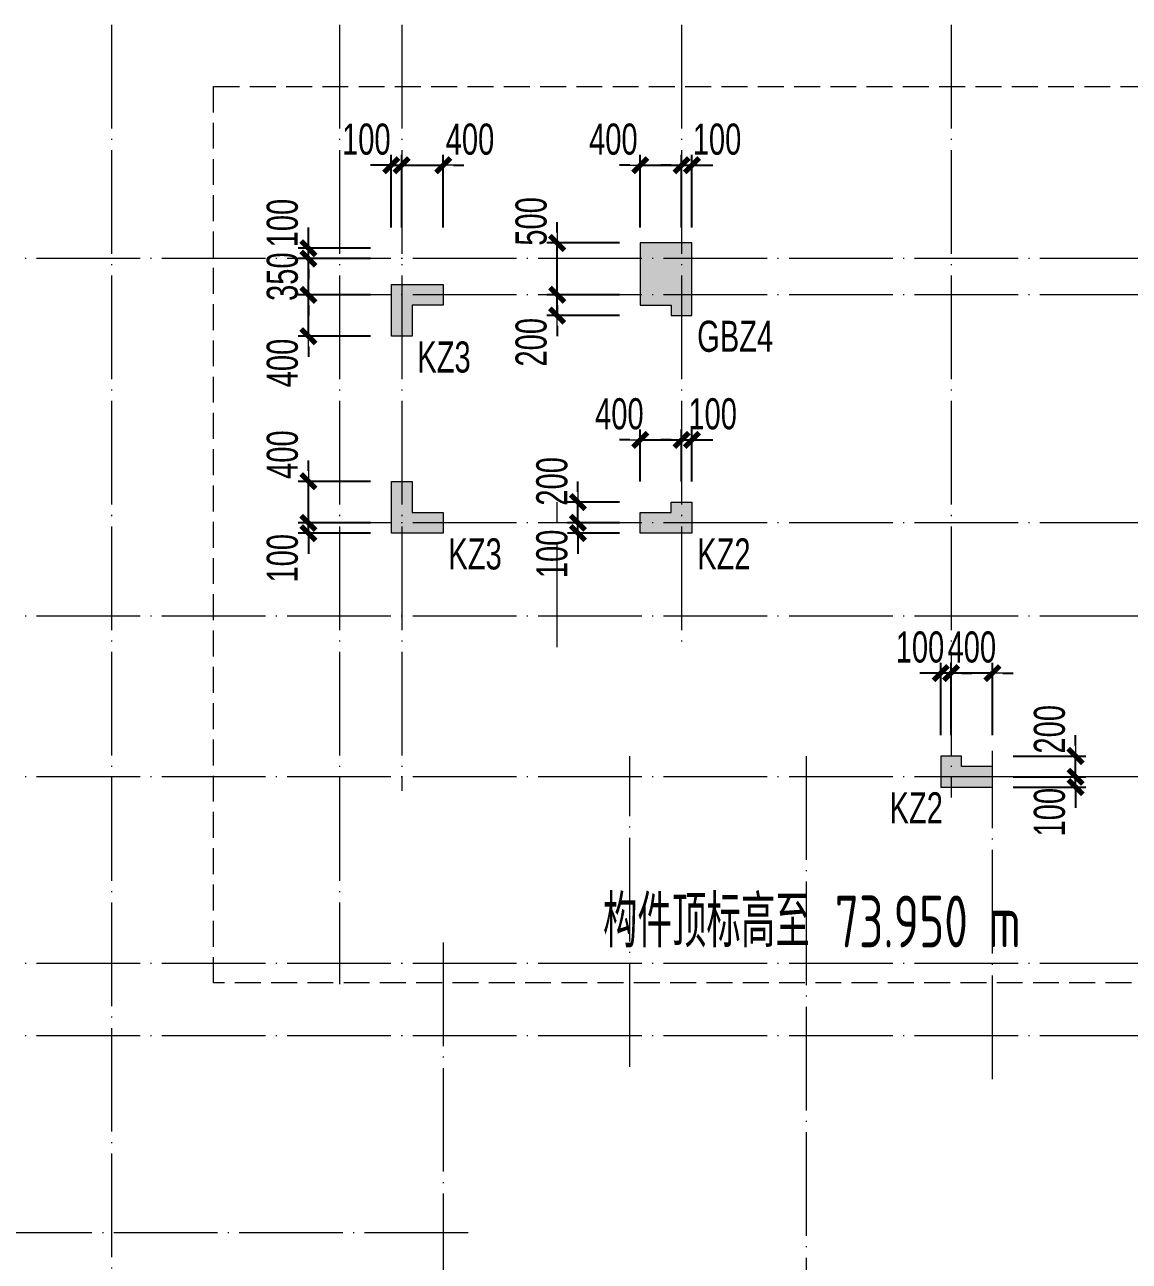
# Model space of a CAD drawing. Extents: x 5874492 to 7194610, y -939842 to -279257.
# Drawn here: x 6324374 to 6335029, y -823926 to -811995 of the extents above; entities that cross this region are included whole.
import ezdxf
from ezdxf.enums import TextEntityAlignment as Align

# ---------------------------------------------------------------- set-up
doc = ezdxf.new("R2010")
doc.units = 0
doc.header["$LTSCALE"] = 1000
doc.linetypes.add('DASH', pattern=[0.35, 0.25, -0.1])
doc.linetypes.add('DOTE', pattern=[2.42, 2, -0.2, 0.02, -0.2])
for name, color, linetype, lineweight in [('A-轴线-塔楼', 1, 'DOTE', 9), ('A-轴线-隔墙', 41, 'DOTE', 9), ('S-墙柱-DIM', 3, 'Continuous', 20), ('S-墙柱-HATCH', 251, 'Continuous', 20), ('S-墙柱-WALL', 6, 'Continuous', 20), ('S-板-BEAM', 4, 'DASH', 20), ('S-通用-TEXT', 7, 'Continuous', 20)]:
    doc.layers.add(name, color=color, linetype=linetype, lineweight=lineweight)
doc.styles.add('BW_Dim', font='Bweng.shx', dxfattribs={"width": 0.7, "bigfont": 'hztxt.shx'})
doc.styles.add('TSSD_Dimension', font='tssdeng.shx', dxfattribs={"width": 0.7, "bigfont": 'tssdchn.shx'})
doc.dimstyles.new('Cyz_100_100', dxfattribs={"dimtxt": 300, "dimasz": 100, "dimexe": 100, "dimexo": 200, "dimgap": 100, "dimtad": 1, "dimdec": 0, "dimzin": 0, "dimdsep": 46, "dimtxsty": 'BW_Dim', "dimblk": '_bwk', "dimcen": 0, "dimclrt": 7, "dimadec": 0, "dimazin": 0, "dimtfac": 1, "dimtdec": 0, "dimtix": 1, "dimtmove": 2, "dimatfit": 0, "dimfxl": 0, "dimtolj": 1, "dimtzin": 0, "dimarcsym": 0})

# ---------------------------------------------------------------- blocks, each defined once
blk = doc.blocks.new('_bwk')
blk.add_line((-1, 0), (0, 0))
at = {"const_width": 0.5}
blk.add_lwpolyline([(-0.7, -0.7), (0.7, 0.7)], dxfattribs=at)
blk = doc.blocks.new('*D1749')
at = {"layer": 'Defpoints', "color": 0, "transparency": 16777216}
for p in [(6327110, -816801), (6327910, -816801), (6327910, -816901)]:
    blk.add_point(p, dxfattribs=at)
at = {"layer": 'S-墙柱-DIM', "color": 0, "lineweight": -2, "transparency": 16777216}
for p, q in [((6327110, -816701), (6327110, -816601)), ((6327710, -816801), (6327010, -816801)), ((6327110, -816901), (6327110, -816801)), ((6327710, -816901), (6327010, -816901)), ((6327110, -817001), (6327110, -817101))]:
    blk.add_line(p, q, dxfattribs=at)
at = {"layer": 'S-墙柱-DIM', "color": 0, "lineweight": -2, "transparency": 16777216, "xscale": 100, "yscale": 100, "zscale": 100}
for p, rotation in [((6327110, -816801), 270), ((6327110, -816901), 90)]:
    blk.add_blockref('_bwk', p, dxfattribs=dict(at, rotation=rotation))
at = {"layer": 'S-墙柱-DIM', "color": 7, "transparency": 16777216, "insert": (6326860, -817143), "char_height": 300, "attachment_point": 5, "rotation": 90, "style": 'BW_Dim'}
blk.add_mtext('\\A1;100', dxfattribs=at)
blk = doc.blocks.new('*D1750')
at = {"layer": 'Defpoints', "color": 0, "transparency": 16777216}
for p in [(6327110, -814601), (6327910, -814601), (6327910, -815001)]:
    blk.add_point(p, dxfattribs=at)
at = {"layer": 'S-墙柱-DIM', "color": 0, "lineweight": -2, "transparency": 16777216}
for p, q in [((6327110, -814501), (6327110, -814401)), ((6327710, -814601), (6327010, -814601)), ((6327110, -815001), (6327110, -814601)), ((6327710, -815001), (6327010, -815001)), ((6327110, -815101), (6327110, -815201))]:
    blk.add_line(p, q, dxfattribs=at)
at = {"layer": 'S-墙柱-DIM', "color": 0, "lineweight": -2, "transparency": 16777216, "xscale": 100, "yscale": 100, "zscale": 100}
for p, rotation in [((6327110, -814601), 270), ((6327110, -815001), 90)]:
    blk.add_blockref('_bwk', p, dxfattribs=dict(at, rotation=rotation))
at = {"layer": 'S-墙柱-DIM', "color": 7, "transparency": 16777216, "insert": (6326860, -815259), "char_height": 300, "attachment_point": 5, "rotation": 90, "style": 'BW_Dim'}
blk.add_mtext('\\A1;400', dxfattribs=at)
blk = doc.blocks.new('*D1751')
at = {"layer": 'Defpoints', "color": 0, "transparency": 16777216}
for p in [(6327110, -814251), (6327910, -814251), (6327910, -814601)]:
    blk.add_point(p, dxfattribs=at)
at = {"layer": 'S-墙柱-DIM', "color": 0, "lineweight": -2, "transparency": 16777216}
for p, q in [((6327110, -814151), (6327110, -814051)), ((6327710, -814251), (6327010, -814251)), ((6327110, -814601), (6327110, -814251)), ((6327710, -814601), (6327010, -814601)), ((6327110, -814701), (6327110, -814801))]:
    blk.add_line(p, q, dxfattribs=at)
at = {"layer": 'S-墙柱-DIM', "color": 0, "lineweight": -2, "transparency": 16777216, "xscale": 100, "yscale": 100, "zscale": 100}
for p, rotation in [((6327110, -814251), 270), ((6327110, -814601), 90)]:
    blk.add_blockref('_bwk', p, dxfattribs=dict(at, rotation=rotation))
at = {"layer": 'S-墙柱-DIM', "color": 7, "transparency": 16777216, "insert": (6326860, -814426), "char_height": 300, "attachment_point": 5, "rotation": 90, "style": 'BW_Dim'}
blk.add_mtext('\\A1;350', dxfattribs=at)
blk = doc.blocks.new('*D1752')
at = {"layer": 'Defpoints', "color": 0, "transparency": 16777216}
for p in [(6327110, -814151), (6327910, -814151), (6327910, -814251)]:
    blk.add_point(p, dxfattribs=at)
at = {"layer": 'S-墙柱-DIM', "color": 0, "lineweight": -2, "transparency": 16777216}
for p, q in [((6327110, -814051), (6327110, -813951)), ((6327710, -814151), (6327010, -814151)), ((6327710, -814251), (6327010, -814251)), ((6327110, -814251), (6327110, -814151)), ((6327110, -814351), (6327110, -814451))]:
    blk.add_line(p, q, dxfattribs=at)
at = {"layer": 'S-墙柱-DIM', "color": 0, "lineweight": -2, "transparency": 16777216, "xscale": 100, "yscale": 100, "zscale": 100}
for p, rotation in [((6327110, -814151), 270), ((6327110, -814251), 90)]:
    blk.add_blockref('_bwk', p, dxfattribs=dict(at, rotation=rotation))
at = {"layer": 'S-墙柱-DIM', "color": 7, "transparency": 16777216, "insert": (6326860, -813909), "char_height": 300, "attachment_point": 5, "rotation": 90, "style": 'BW_Dim'}
blk.add_mtext('\\A1;100', dxfattribs=at)
blk = doc.blocks.new('*D1753')
at = {"layer": 'Defpoints', "color": 0, "transparency": 16777216}
for p in [(6328010, -813351), (6327910, -814151), (6328010, -814151)]:
    blk.add_point(p, dxfattribs=at)
at = {"layer": 'S-墙柱-DIM', "color": 0, "lineweight": -2, "transparency": 16777216}
for p, q in [((6327910, -813951), (6327910, -813251)), ((6328010, -813951), (6328010, -813251)), ((6327810, -813351), (6327710, -813351)), ((6327910, -813351), (6328010, -813351)), ((6328110, -813351), (6328210, -813351))]:
    blk.add_line(p, q, dxfattribs=at)
at = {"layer": 'S-墙柱-DIM', "color": 0, "lineweight": -2, "transparency": 16777216, "xscale": 100, "yscale": 100, "zscale": 100}
blk.add_blockref('_bwk', (6327910, -813351), dxfattribs=at)
at = {"layer": 'S-墙柱-DIM', "color": 0, "lineweight": -2, "transparency": 16777216, "xscale": 100, "yscale": 100, "zscale": 100, "rotation": 180}
blk.add_blockref('_bwk', (6328010, -813351), dxfattribs=at)
at = {"layer": 'S-墙柱-DIM', "color": 7, "transparency": 16777216, "insert": (6327669, -813101), "char_height": 300, "attachment_point": 5, "style": 'BW_Dim'}
blk.add_mtext('\\A1;100', dxfattribs=at)
blk = doc.blocks.new('*D1754')
at = {"layer": 'Defpoints', "color": 0, "transparency": 16777216}
for p in [(6328410, -813351), (6328010, -814151), (6328410, -814151)]:
    blk.add_point(p, dxfattribs=at)
at = {"layer": 'S-墙柱-DIM', "color": 0, "lineweight": -2, "transparency": 16777216}
for p, q in [((6328010, -813951), (6328010, -813251)), ((6328410, -813951), (6328410, -813251)), ((6327910, -813351), (6327810, -813351)), ((6328010, -813351), (6328410, -813351)), ((6328510, -813351), (6328610, -813351))]:
    blk.add_line(p, q, dxfattribs=at)
at = {"layer": 'S-墙柱-DIM', "color": 0, "lineweight": -2, "transparency": 16777216, "xscale": 100, "yscale": 100, "zscale": 100}
blk.add_blockref('_bwk', (6328010, -813351), dxfattribs=at)
at = {"layer": 'S-墙柱-DIM', "color": 0, "lineweight": -2, "transparency": 16777216, "xscale": 100, "yscale": 100, "zscale": 100, "rotation": 180}
blk.add_blockref('_bwk', (6328410, -813351), dxfattribs=at)
at = {"layer": 'S-墙柱-DIM', "color": 7, "transparency": 16777216, "insert": (6328669, -813101), "char_height": 300, "attachment_point": 5, "style": 'BW_Dim'}
blk.add_mtext('\\A1;400', dxfattribs=at)
blk = doc.blocks.new('*D1755')
at = {"layer": 'Defpoints', "color": 0, "transparency": 16777216}
for p in [(6330810, -813351), (6330710, -814151), (6330810, -814151)]:
    blk.add_point(p, dxfattribs=at)
at = {"layer": 'S-墙柱-DIM', "color": 0, "lineweight": -2, "transparency": 16777216}
for p, q in [((6330710, -813951), (6330710, -813251)), ((6330810, -813951), (6330810, -813251)), ((6330610, -813351), (6330510, -813351)), ((6330710, -813351), (6330810, -813351)), ((6330910, -813351), (6331010, -813351))]:
    blk.add_line(p, q, dxfattribs=at)
at = {"layer": 'S-墙柱-DIM', "color": 0, "lineweight": -2, "transparency": 16777216, "xscale": 100, "yscale": 100, "zscale": 100}
blk.add_blockref('_bwk', (6330710, -813351), dxfattribs=at)
at = {"layer": 'S-墙柱-DIM', "color": 0, "lineweight": -2, "transparency": 16777216, "xscale": 100, "yscale": 100, "zscale": 100, "rotation": 180}
blk.add_blockref('_bwk', (6330810, -813351), dxfattribs=at)
at = {"layer": 'S-墙柱-DIM', "color": 7, "transparency": 16777216, "insert": (6331052, -813101), "char_height": 300, "attachment_point": 5, "style": 'BW_Dim'}
blk.add_mtext('\\A1;100', dxfattribs=at)
blk = doc.blocks.new('*D1756')
at = {"layer": 'Defpoints', "color": 0, "transparency": 16777216}
for p in [(6330710, -813351), (6330310, -814151), (6330710, -814151)]:
    blk.add_point(p, dxfattribs=at)
at = {"layer": 'S-墙柱-DIM', "color": 0, "lineweight": -2, "transparency": 16777216}
for p, q in [((6330310, -813951), (6330310, -813251)), ((6330710, -813951), (6330710, -813251)), ((6330210, -813351), (6330110, -813351)), ((6330310, -813351), (6330710, -813351)), ((6330810, -813351), (6330910, -813351))]:
    blk.add_line(p, q, dxfattribs=at)
at = {"layer": 'S-墙柱-DIM', "color": 0, "lineweight": -2, "transparency": 16777216, "xscale": 100, "yscale": 100, "zscale": 100}
blk.add_blockref('_bwk', (6330310, -813351), dxfattribs=at)
at = {"layer": 'S-墙柱-DIM', "color": 0, "lineweight": -2, "transparency": 16777216, "xscale": 100, "yscale": 100, "zscale": 100, "rotation": 180}
blk.add_blockref('_bwk', (6330710, -813351), dxfattribs=at)
at = {"layer": 'S-墙柱-DIM', "color": 7, "transparency": 16777216, "insert": (6330052, -813101), "char_height": 300, "attachment_point": 5, "style": 'BW_Dim'}
blk.add_mtext('\\A1;400', dxfattribs=at)
blk = doc.blocks.new('*D1757')
at = {"layer": 'Defpoints', "color": 0, "transparency": 16777216}
for p in [(6327110, -816401), (6327910, -816401), (6327910, -816801)]:
    blk.add_point(p, dxfattribs=at)
at = {"layer": 'S-墙柱-DIM', "color": 0, "lineweight": -2, "transparency": 16777216}
for p, q in [((6327110, -816301), (6327110, -816201)), ((6327710, -816401), (6327010, -816401)), ((6327110, -816801), (6327110, -816401)), ((6327710, -816801), (6327010, -816801)), ((6327110, -816901), (6327110, -817001))]:
    blk.add_line(p, q, dxfattribs=at)
at = {"layer": 'S-墙柱-DIM', "color": 0, "lineweight": -2, "transparency": 16777216, "xscale": 100, "yscale": 100, "zscale": 100}
for p, rotation in [((6327110, -816401), 270), ((6327110, -816801), 90)]:
    blk.add_blockref('_bwk', p, dxfattribs=dict(at, rotation=rotation))
at = {"layer": 'S-墙柱-DIM', "color": 7, "transparency": 16777216, "insert": (6326860, -816143), "char_height": 300, "attachment_point": 5, "rotation": 90, "style": 'BW_Dim'}
blk.add_mtext('\\A1;400', dxfattribs=at)
blk = doc.blocks.new('*D1758')
at = {"layer": 'Defpoints', "color": 0, "transparency": 16777216}
for p in [(6329710, -816801), (6330310, -816801), (6330310, -816901)]:
    blk.add_point(p, dxfattribs=at)
at = {"layer": 'S-墙柱-DIM', "color": 0, "lineweight": -2, "transparency": 16777216}
for p, q in [((6329710, -816701), (6329710, -816601)), ((6330110, -816801), (6329610, -816801)), ((6329710, -816901), (6329710, -816801)), ((6330110, -816901), (6329610, -816901)), ((6329710, -817001), (6329710, -817101))]:
    blk.add_line(p, q, dxfattribs=at)
at = {"layer": 'S-墙柱-DIM', "color": 0, "lineweight": -2, "transparency": 16777216, "xscale": 100, "yscale": 100, "zscale": 100}
for p, rotation in [((6329710, -816801), 270), ((6329710, -816901), 90)]:
    blk.add_blockref('_bwk', p, dxfattribs=dict(at, rotation=rotation))
at = {"layer": 'S-墙柱-DIM', "color": 7, "transparency": 16777216, "insert": (6329460, -817101), "char_height": 300, "attachment_point": 5, "rotation": 90, "style": 'BW_Dim'}
blk.add_mtext('\\A1;100', dxfattribs=at)
blk = doc.blocks.new('*D1759')
at = {"layer": 'Defpoints', "color": 0, "transparency": 16777216}
for p in [(6329710, -816601), (6330310, -816601), (6330310, -816801)]:
    blk.add_point(p, dxfattribs=at)
at = {"layer": 'S-墙柱-DIM', "color": 0, "lineweight": -2, "transparency": 16777216}
for p, q in [((6329710, -816501), (6329710, -816401)), ((6330110, -816601), (6329610, -816601)), ((6329710, -816801), (6329710, -816601)), ((6330110, -816801), (6329610, -816801)), ((6329710, -816901), (6329710, -817001))]:
    blk.add_line(p, q, dxfattribs=at)
at = {"layer": 'S-墙柱-DIM', "color": 0, "lineweight": -2, "transparency": 16777216, "xscale": 100, "yscale": 100, "zscale": 100}
for p, rotation in [((6329710, -816601), 270), ((6329710, -816801), 90)]:
    blk.add_blockref('_bwk', p, dxfattribs=dict(at, rotation=rotation))
at = {"layer": 'S-墙柱-DIM', "color": 7, "transparency": 16777216, "insert": (6329460, -816401), "char_height": 300, "attachment_point": 5, "rotation": 90, "style": 'BW_Dim'}
blk.add_mtext('\\A1;200', dxfattribs=at)
blk = doc.blocks.new('*D1760')
at = {"layer": 'Defpoints', "color": 0, "transparency": 16777216}
for p in [(6330710, -816001), (6330310, -816601), (6330710, -816601)]:
    blk.add_point(p, dxfattribs=at)
at = {"layer": 'S-墙柱-DIM', "color": 0, "lineweight": -2, "transparency": 16777216}
for p, q in [((6330310, -816401), (6330310, -815901)), ((6330710, -816401), (6330710, -815901)), ((6330210, -816001), (6330110, -816001)), ((6330310, -816001), (6330710, -816001)), ((6330810, -816001), (6330910, -816001))]:
    blk.add_line(p, q, dxfattribs=at)
at = {"layer": 'S-墙柱-DIM', "color": 0, "lineweight": -2, "transparency": 16777216, "xscale": 100, "yscale": 100, "zscale": 100}
blk.add_blockref('_bwk', (6330310, -816001), dxfattribs=at)
at = {"layer": 'S-墙柱-DIM', "color": 0, "lineweight": -2, "transparency": 16777216, "xscale": 100, "yscale": 100, "zscale": 100, "rotation": 180}
blk.add_blockref('_bwk', (6330710, -816001), dxfattribs=at)
at = {"layer": 'S-墙柱-DIM', "color": 7, "transparency": 16777216, "insert": (6330110, -815751), "char_height": 300, "attachment_point": 5, "style": 'BW_Dim'}
blk.add_mtext('\\A1;400', dxfattribs=at)
blk = doc.blocks.new('*D1761')
at = {"layer": 'Defpoints', "color": 0, "transparency": 16777216}
for p in [(6330810, -816001), (6330710, -816601), (6330810, -816601)]:
    blk.add_point(p, dxfattribs=at)
at = {"layer": 'S-墙柱-DIM', "color": 0, "lineweight": -2, "transparency": 16777216}
for p, q in [((6330710, -816401), (6330710, -815901)), ((6330810, -816401), (6330810, -815901)), ((6330610, -816001), (6330510, -816001)), ((6330710, -816001), (6330810, -816001)), ((6330910, -816001), (6331010, -816001))]:
    blk.add_line(p, q, dxfattribs=at)
at = {"layer": 'S-墙柱-DIM', "color": 0, "lineweight": -2, "transparency": 16777216, "xscale": 100, "yscale": 100, "zscale": 100}
blk.add_blockref('_bwk', (6330710, -816001), dxfattribs=at)
at = {"layer": 'S-墙柱-DIM', "color": 0, "lineweight": -2, "transparency": 16777216, "xscale": 100, "yscale": 100, "zscale": 100, "rotation": 180}
blk.add_blockref('_bwk', (6330810, -816001), dxfattribs=at)
at = {"layer": 'S-墙柱-DIM', "color": 7, "transparency": 16777216, "insert": (6331010, -815751), "char_height": 300, "attachment_point": 5, "style": 'BW_Dim'}
blk.add_mtext('\\A1;100', dxfattribs=at)
blk = doc.blocks.new('*D1768')
at = {"layer": 'Defpoints', "color": 0, "transparency": 16777216}
for p in [(6333710, -819251), (6334510, -819251), (6333710, -819351)]:
    blk.add_point(p, dxfattribs=at)
at = {"layer": 'S-墙柱-DIM', "color": 0, "lineweight": -2, "transparency": 16777216}
for p, q in [((6334510, -819151), (6334510, -819051)), ((6333910, -819251), (6334610, -819251)), ((6334510, -819351), (6334510, -819251)), ((6333910, -819351), (6334610, -819351)), ((6334510, -819451), (6334510, -819551))]:
    blk.add_line(p, q, dxfattribs=at)
at = {"layer": 'S-墙柱-DIM', "color": 0, "lineweight": -2, "transparency": 16777216, "xscale": 100, "yscale": 100, "zscale": 100}
for p, rotation in [((6334510, -819251), 270), ((6334510, -819351), 90)]:
    blk.add_blockref('_bwk', p, dxfattribs=dict(at, rotation=rotation))
at = {"layer": 'S-墙柱-DIM', "color": 7, "transparency": 16777216, "insert": (6334260, -819593), "char_height": 300, "attachment_point": 5, "rotation": 90, "style": 'BW_Dim'}
blk.add_mtext('\\A1;100', dxfattribs=at)
blk = doc.blocks.new('*D1769')
at = {"layer": 'Defpoints', "color": 0, "transparency": 16777216}
for p in [(6333710, -819051), (6334510, -819051), (6333710, -819251)]:
    blk.add_point(p, dxfattribs=at)
at = {"layer": 'S-墙柱-DIM', "color": 0, "lineweight": -2, "transparency": 16777216}
for p, q in [((6334510, -818951), (6334510, -818851)), ((6333910, -819051), (6334610, -819051)), ((6334510, -819251), (6334510, -819051)), ((6333910, -819251), (6334610, -819251)), ((6334510, -819351), (6334510, -819451))]:
    blk.add_line(p, q, dxfattribs=at)
at = {"layer": 'S-墙柱-DIM', "color": 0, "lineweight": -2, "transparency": 16777216, "xscale": 100, "yscale": 100, "zscale": 100}
for p, rotation in [((6334510, -819051), 270), ((6334510, -819251), 90)]:
    blk.add_blockref('_bwk', p, dxfattribs=dict(at, rotation=rotation))
at = {"layer": 'S-墙柱-DIM', "color": 7, "transparency": 16777216, "insert": (6334260, -818793), "char_height": 300, "attachment_point": 5, "rotation": 90, "style": 'BW_Dim'}
blk.add_mtext('\\A1;200', dxfattribs=at)
blk = doc.blocks.new('*D1770')
at = {"layer": 'Defpoints', "color": 0, "transparency": 16777216}
for p in [(6333310, -818251), (6333310, -819051), (6333710, -819051)]:
    blk.add_point(p, dxfattribs=at)
at = {"layer": 'S-墙柱-DIM', "color": 0, "lineweight": -2, "transparency": 16777216}
for p, q in [((6333310, -818851), (6333310, -818151)), ((6333710, -818851), (6333710, -818151)), ((6333210, -818251), (6333110, -818251)), ((6333710, -818251), (6333310, -818251)), ((6333810, -818251), (6333910, -818251))]:
    blk.add_line(p, q, dxfattribs=at)
at = {"layer": 'S-墙柱-DIM', "color": 0, "lineweight": -2, "transparency": 16777216, "xscale": 100, "yscale": 100, "zscale": 100}
blk.add_blockref('_bwk', (6333310, -818251), dxfattribs=at)
at = {"layer": 'S-墙柱-DIM', "color": 0, "lineweight": -2, "transparency": 16777216, "xscale": 100, "yscale": 100, "zscale": 100, "rotation": 180}
blk.add_blockref('_bwk', (6333710, -818251), dxfattribs=at)
at = {"layer": 'S-墙柱-DIM', "color": 7, "transparency": 16777216, "insert": (6333510, -818001), "char_height": 300, "attachment_point": 5, "style": 'BW_Dim'}
blk.add_mtext('\\A1;400', dxfattribs=at)
blk = doc.blocks.new('*D1771')
at = {"layer": 'Defpoints', "color": 0, "transparency": 16777216}
for p in [(6333210, -818251), (6333210, -819051), (6333310, -819051)]:
    blk.add_point(p, dxfattribs=at)
at = {"layer": 'S-墙柱-DIM', "color": 0, "lineweight": -2, "transparency": 16777216}
for p, q in [((6333210, -818851), (6333210, -818151)), ((6333310, -818851), (6333310, -818151)), ((6333110, -818251), (6333010, -818251)), ((6333310, -818251), (6333210, -818251)), ((6333410, -818251), (6333510, -818251))]:
    blk.add_line(p, q, dxfattribs=at)
at = {"layer": 'S-墙柱-DIM', "color": 0, "lineweight": -2, "transparency": 16777216, "xscale": 100, "yscale": 100, "zscale": 100}
blk.add_blockref('_bwk', (6333210, -818251), dxfattribs=at)
at = {"layer": 'S-墙柱-DIM', "color": 0, "lineweight": -2, "transparency": 16777216, "xscale": 100, "yscale": 100, "zscale": 100, "rotation": 180}
blk.add_blockref('_bwk', (6333310, -818251), dxfattribs=at)
at = {"layer": 'S-墙柱-DIM', "color": 7, "transparency": 16777216, "insert": (6333010, -818001), "char_height": 300, "attachment_point": 5, "style": 'BW_Dim'}
blk.add_mtext('\\A1;100', dxfattribs=at)
blk = doc.blocks.new('*D1772')
at = {"layer": 'Defpoints', "color": 0, "transparency": 16777216}
for p in [(6329510, -814101), (6330310, -814101), (6330310, -814601)]:
    blk.add_point(p, dxfattribs=at)
at = {"layer": 'S-墙柱-DIM', "color": 0, "lineweight": -2, "transparency": 16777216}
for p, q in [((6329510, -814001), (6329510, -813901)), ((6330110, -814101), (6329410, -814101)), ((6329510, -814601), (6329510, -814101)), ((6330110, -814601), (6329410, -814601)), ((6329510, -814701), (6329510, -814801))]:
    blk.add_line(p, q, dxfattribs=at)
at = {"layer": 'S-墙柱-DIM', "color": 0, "lineweight": -2, "transparency": 16777216, "xscale": 100, "yscale": 100, "zscale": 100}
for p, rotation in [((6329510, -814101), 270), ((6329510, -814601), 90)]:
    blk.add_blockref('_bwk', p, dxfattribs=dict(at, rotation=rotation))
at = {"layer": 'S-墙柱-DIM', "color": 7, "transparency": 16777216, "insert": (6329260, -813893), "char_height": 300, "attachment_point": 5, "rotation": 90, "style": 'BW_Dim'}
blk.add_mtext('\\A1;500', dxfattribs=at)
blk = doc.blocks.new('*D1773')
at = {"layer": 'Defpoints', "color": 0, "transparency": 16777216}
for p in [(6329510, -814601), (6330310, -814601), (6330310, -814801)]:
    blk.add_point(p, dxfattribs=at)
at = {"layer": 'S-墙柱-DIM', "color": 0, "lineweight": -2, "transparency": 16777216}
for p, q in [((6329510, -814501), (6329510, -814401)), ((6330110, -814601), (6329410, -814601)), ((6329510, -814801), (6329510, -814601)), ((6330110, -814801), (6329410, -814801)), ((6329510, -814901), (6329510, -815001))]:
    blk.add_line(p, q, dxfattribs=at)
at = {"layer": 'S-墙柱-DIM', "color": 0, "lineweight": -2, "transparency": 16777216, "xscale": 100, "yscale": 100, "zscale": 100}
for p, rotation in [((6329510, -814601), 270), ((6329510, -814801), 90)]:
    blk.add_blockref('_bwk', p, dxfattribs=dict(at, rotation=rotation))
at = {"layer": 'S-墙柱-DIM', "color": 7, "transparency": 16777216, "insert": (6329260, -815059), "char_height": 300, "attachment_point": 5, "rotation": 90, "style": 'BW_Dim'}
blk.add_mtext('\\A1;200', dxfattribs=at)
blk = doc.blocks.new('ZHOUWANG3')
at = {"layer": 'A-轴线-塔楼', "linetype": 'DOTE', "ltscale": 0.5}
for p, q in [((118952, 248942), (118952, 226834)), ((121152, 248942), (121152, 239686)), ((121752, 248942), (121752, 241550)), ((124452, 248942), (124452, 242986)), ((127052, 248942), (127052, 241486)), ((139798, 246686), (85362, 246686)), ((139798, 246336), (121152, 246336)), ((139798, 244136), (121152, 244136)), ((139798, 243236), (85362, 243236)), ((125652, 241886), (125652, 226834)), ((139798, 241686), (85362, 241686)), ((122152, 240086), (122152, 225988)), ((139798, 239886), (85362, 239886)), ((139798, 239186), (85362, 239186))]:
    blk.add_line(p, q, dxfattribs=at)
at = {"layer": 'A-轴线-隔墙', "ltscale": 0.5}
for p, q in [((123252, 242936), (123252, 244336)), ((123952, 238886), (123952, 241886)), ((127452, 238770), (127452, 241936)), ((122394, 237286), (101608, 237286))]:
    blk.add_line(p, q, dxfattribs=at)

msp = doc.modelspace()

# ---------------------------------------------------------------- hatches: boundary and pattern name
at = {"layer": 'S-墙柱-HATCH'}
h = msp.add_hatch(color=256, dxfattribs=at)
h.dxf.hatch_style = 1
h.paths.add_polyline_path([(6330810.4, -814800.9), (6330810.4, -814100.9), (6330310.4, -814100.9), (6330310.4, -814700.9), (6330610.4, -814700.9), (6330610.4, -814800.9)])
h = msp.add_hatch(color=256, dxfattribs=at)
h.dxf.hatch_style = 1
h.paths.add_polyline_path([(6328110.4, -814700.9), (6328110.4, -815000.9), (6327910.4, -815000.9), (6327910.4, -814500.9), (6328410.4, -814500.9), (6328410.4, -814700.9)])
h = msp.add_hatch(color=256, dxfattribs=at)
h.dxf.hatch_style = 1
h.paths.add_polyline_path([(6328110.4, -816700.9), (6328410.4, -816700.9), (6328410.4, -816900.9), (6327910.4, -816900.9), (6327910.4, -816400.9), (6328110.4, -816400.9)])
h = msp.add_hatch(color=256, dxfattribs=at)
h.dxf.hatch_style = 1
h.paths.add_polyline_path([(6330610.4, -816700.9), (6330610.4, -816600.9), (6330810.4, -816600.9), (6330810.4, -816900.9), (6330310.4, -816900.9), (6330310.4, -816700.9)])
h = msp.add_hatch(color=256, dxfattribs=at)
h.dxf.hatch_style = 1
h.paths.add_polyline_path([(6333210.4, -819050.9), (6333210.4, -819350.9), (6333710.4, -819350.9), (6333710.4, -819150.9), (6333410.4, -819150.9), (6333410.4, -819050.9)])

# ---------------------------------------------------------------- linework, layer by layer
at = {"layer": 'S-墙柱-WALL'}
for points in [[(6330810.4, -814800.9), (6330810.4, -814100.9), (6330310.4, -814100.9), (6330310.4, -814700.9), (6330610.4, -814700.9), (6330610.4, -814800.9)], [(6328110.4, -814700.9), (6328110.4, -815000.9), (6327910.4, -815000.9), (6327910.4, -814500.9), (6328410.4, -814500.9), (6328410.4, -814700.9)], [(6328110.4, -816700.9), (6328410.4, -816700.9), (6328410.4, -816900.9), (6327910.4, -816900.9), (6327910.4, -816400.9), (6328110.4, -816400.9)], [(6330610.4, -816700.9), (6330610.4, -816600.9), (6330810.4, -816600.9), (6330810.4, -816900.9), (6330310.4, -816900.9), (6330310.4, -816700.9)], [(6333210.4, -819050.9), (6333210.4, -819350.9), (6333710.4, -819350.9), (6333710.4, -819150.9), (6333410.4, -819150.9), (6333410.4, -819050.9)]]:
    msp.add_lwpolyline(points, close=True, dxfattribs=at)
at = {"layer": 'S-板-BEAM'}
msp.add_lwpolyline([(6326195.4, -812590.9), (6338200.4, -812590.9), (6338200.4, -821240.9), (6326195.4, -821240.9)], close=True, dxfattribs=at)

# ---------------------------------------------------------------- block references
msp.add_blockref('ZHOUWANG3', (6206258.5, -1060937.3))

# ---------------------------------------------------------------- texts
at = {"layer": 'S-板-BEAM', "style": 'TSSD_Dimension', "width": 0.7}
for s, p in [('构件顶标高至', (6329952.2, -820897.2)), ('m', (6333668.9, -820897.2))]:
    msp.add_text(s, height=500, dxfattribs=at).set_placement(p)
at = {"layer": 'S-板-BEAM', "color": 6, "style": 'TSSD_Dimension', "width": 0.7}
msp.add_text('73.950', height=500, dxfattribs=at).set_placement((6332188.1, -820897.2))
at = {"layer": 'S-通用-TEXT', "style": 'BW_Dim', "width": 0.7}
for s, p in [('GBZ4', (6330860.4, -814850.9)), ('KZ3', (6328160.4, -815050.9)), ('KZ3', (6328460.4, -816950.9)), ('KZ2', (6330860.4, -816950.9)), ('KZ2', (6332716.2, -819400.9))]:
    msp.add_text(s, height=300, dxfattribs=at).set_placement(p, align=Align.TOP_LEFT)

# ---------------------------------------------------------------- dimensions: what is measured, and where the dimension line sits
at = {"layer": 'S-墙柱-DIM'}
for base, p1, p2, picture, middle in [((6328010.3, -813350.9), (6327910.4, -814150.9), (6328010.3, -814150.9), '*D1753', (6327668.5, -813100.9)), ((6328410.4, -813350.9), (6328010.3, -814150.9), (6328410.4, -814150.9), '*D1754', (6328668.5, -813100.9)), ((6330710.4, -813350.9), (6330310.4, -814150.9), (6330710.4, -814150.9), '*D1756', (6330052.4, -813100.9)), ((6330810.4, -813350.9), (6330710.4, -814150.9), (6330810.4, -814150.9), '*D1755', (6331052.4, -813100.9)), ((6330710.4, -816000.9), (6330310.4, -816600.9), (6330710.4, -816600.9), '*D1760', (6330110.4, -815750.9)), ((6330810.4, -816000.9), (6330710.4, -816600.9), (6330810.4, -816600.9), '*D1761', (6331010.4, -815750.9))]:
    dim = msp.add_linear_dim(base=base, p1=p1, p2=p2, dimstyle='Cyz_100_100', dxfattribs=at)
    dim.commit()
    dim.dimension.update_dxf_attribs({"geometry": picture, "text_midpoint": middle, "dimtype": 128})
for base, p1, p2, angle, picture, middle in [((6329510.4, -814100.9), (6330310.4, -814600.9), (6330310.4, -814100.9), 90, '*D1772', (6329260.4, -813892.8)), ((6327110.4, -814150.9), (6327910.4, -814250.9), (6327910.4, -814150.9), 90, '*D1752', (6326860.4, -813908.9)), ((6327110.4, -814600.9), (6327910.4, -815000.9), (6327910.4, -814600.9), 90, '*D1750', (6326860.4, -815258.9)), ((6329510.4, -814600.9), (6330310.4, -814800.9), (6330310.4, -814600.9), 90, '*D1773', (6329260.4, -815058.9)), ((6327110.4, -816400.9), (6327910.4, -816800.9), (6327910.4, -816400.9), 90, '*D1757', (6326860.4, -816142.8)), ((6329710.4, -816600.9), (6330310.4, -816800.9), (6330310.4, -816600.9), 90, '*D1759', (6329460.4, -816400.9)), ((6327110.4, -816800.9), (6327910.4, -816900.9), (6327910.4, -816800.9), 90, '*D1749', (6326860.4, -817142.8)), ((6329710.4, -816800.9), (6330310.4, -816900.9), (6330310.4, -816800.9), 90, '*D1758', (6329460.4, -817100.9)), ((6333210.4, -818250.9), (6333310.4, -819050.9), (6333210.4, -819050.9), 180, '*D1771', (6333010.4, -818000.9)), ((6334510.4, -819050.9), (6333710.4, -819250.9), (6333710.4, -819050.9), 90, '*D1769', (6334260.4, -818792.8)), ((6334510.4, -819250.9), (6333710.4, -819350.9), (6333710.4, -819250.9), 90, '*D1768', (6334260.4, -819592.8))]:
    dim = msp.add_linear_dim(base=base, p1=p1, p2=p2, angle=angle, dimstyle='Cyz_100_100', dxfattribs=at)
    dim.commit()
    dim.dimension.update_dxf_attribs({"geometry": picture, "text_midpoint": middle, "dimtype": 128})
for base, p1, p2, angle, picture, middle in [((6327110.4, -814250.9), (6327910.4, -814600.9), (6327910.4, -814250.9), 90, '*D1751', (6326860.4, -814425.9)), ((6333310.4, -818250.9), (6333710.4, -819050.9), (6333310.4, -819050.9), 180, '*D1770', (6333510.4, -818000.9))]:
    dim = msp.add_linear_dim(base=base, p1=p1, p2=p2, angle=angle, dimstyle='Cyz_100_100', dxfattribs=at)
    dim.commit()
    dim.dimension.update_dxf_attribs({"geometry": picture, "text_midpoint": middle})

doc.saveas('drawing.dxf')
